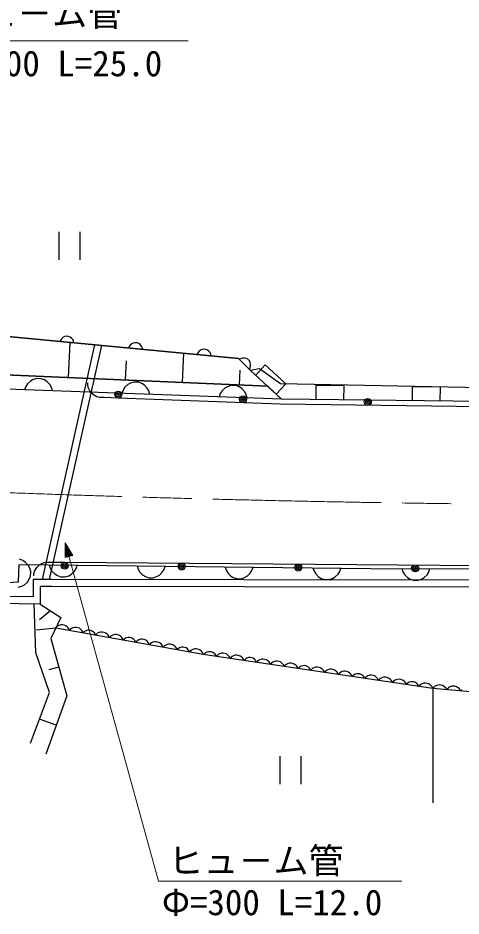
# Model space of a CAD drawing. Units: millimetres, scale not verified. Extents: x 40000 to 680000, y 20000 to 380000.
# Drawn here: x 392862 to 424459, y 255272 to 319286 of the extents above; entities that cross this region are included whole.
import ezdxf
from ezdxf.enums import TextEntityAlignment as Align

# ---------------------------------------------------------------- set-up
doc = ezdxf.new("R2010")
doc.units = ezdxf.units.MM
doc.header["$LTSCALE"] = 1000
doc.linetypes.add('CHAIN', pattern=[18.5, 12, -1.5, 3.5, -1.5])
for name, color, linetype, lineweight in [('S-BGD', 7, 'Continuous', 25), ('S-BMK', 2, 'CHAIN', 13), ('S-STR-HTXT', 7, 'Continuous', 13)]:
    doc.layers.add(name, color=color, linetype=linetype, lineweight=lineweight)
doc.styles.add('ＭＳ ゴシック', font='')
doc.styles.get('ＭＳ ゴシック').set_extended_font_data('MS Gothic')

msp = doc.modelspace()

# ---------------------------------------------------------------- linework, layer by layer
at = {"layer": 'S-BGD'}
for p, q in [((395774, 304036), (395774, 302047)), ((397295, 302047), (397295, 304036)), ((408590, 295021), (384126, 297342)), ((384126, 297342), (408590, 295021)), ((395981, 296437), (395912, 296344)), ((396090, 296527), (395981, 296437)), ((396195, 296577), (396090, 296527)), ((396318, 296605), (396195, 296577)), ((396478, 296590), (396318, 296605)), ((396593, 296539), (396478, 296590)), ((396687, 296470), (396593, 296539)), ((396777, 296362), (396687, 296470)), ((398329, 295995), (394580, 279252)), ((398830, 295947), (395094, 279262)), ((395912, 296344), (395860, 296229)), ((396473, 293659), (396584, 296160)), ((396827, 296257), (396777, 296362)), ((396856, 296134), (396827, 296257)), ((400804, 295880), (400753, 295765)), ((400874, 295973), (400804, 295880)), ((400983, 296063), (400874, 295973)), ((401088, 296113), (400983, 296063)), ((401211, 296141), (401088, 296113)), ((401370, 296126), (401211, 296141)), ((401486, 296075), (401370, 296126)), ((401580, 296006), (401486, 296075)), ((401670, 295898), (401580, 296006)), ((401720, 295793), (401670, 295898)), ((401749, 295670), (401720, 295793)), ((404592, 293303), (404684, 295392)), ((405697, 295416), (405646, 295301)), ((405766, 295509), (405697, 295416)), ((405875, 295599), (405766, 295509)), ((405981, 295649), (405875, 295599)), ((406104, 295677), (405981, 295649)), ((406263, 295662), (406104, 295677)), ((406379, 295611), (406263, 295662)), ((406473, 295542), (406379, 295611)), ((406563, 295434), (406473, 295542)), ((406613, 295329), (406563, 295434)), ((406641, 295206), (406613, 295329)), ((400533, 293481), (400594, 294858)), ((409430, 294191), (408590, 295021)), ((408768, 295013), (408655, 294957)), ((408881, 295042), (408768, 295013)), ((409023, 295042), (408881, 295042)), ((409136, 295015), (409023, 295042)), ((409249, 294959), (409136, 295015)), ((409363, 294846), (409249, 294959)), ((409420, 294734), (409363, 294846)), ((409448, 294622), (409420, 294734)), ((409421, 294368), (409449, 294481)), ((409449, 294481), (409448, 294622)), ((410496, 294564), (409815, 293835)), ((411961, 293210), (410496, 294564)), ((390385, 293926), (410681, 293036)), ((410681, 293036), (390385, 293926)), ((408651, 293125), (408698, 294183)), ((409365, 294256), (409421, 294368)), ((409430, 294191), (410086, 294297)), ((411666, 292125), (409430, 294191)), ((410086, 294297), (411577, 293238)), ((393547, 293209), (393420, 293015)), ((393754, 293401), (393547, 293209)), ((393958, 293513), (393754, 293401)), ((394201, 293584), (393958, 293513)), ((394521, 293573), (394201, 293584)), ((394758, 293485), (394521, 293573)), ((394953, 293358), (394758, 293485)), ((395146, 293152), (394953, 293358)), ((397841, 293148), (397846, 293267)), ((400893, 293266), (400688, 293154)), ((401135, 293337), (400893, 293266)), ((401455, 293325), (401135, 293337)), ((401692, 293237), (401455, 293325)), ((401888, 293111), (401692, 293237)), ((411281, 292481), (411961, 293210)), ((411577, 293238), (431702, 292814)), ((411666, 292125), (390864, 292867)), ((393420, 293015), (393331, 292779)), ((395259, 292949), (395146, 293152)), ((395330, 292708), (395259, 292949)), ((397873, 292948), (397841, 293148)), ((397984, 292705), (397873, 292948)), ((398098, 292541), (397984, 292705)), ((400354, 292767), (400266, 292532)), ((400481, 292962), (400354, 292767)), ((400688, 293154), (400481, 292962)), ((402080, 292905), (401888, 293111)), ((402193, 292702), (402080, 292905)), ((402264, 292460), (402193, 292702)), ((407415, 292715), (407288, 292520)), ((407623, 292906), (407415, 292715)), ((407827, 293019), (407623, 292906)), ((408069, 293090), (407827, 293019)), ((408389, 293078), (408069, 293090)), ((408626, 292990), (408389, 293078)), ((408822, 292864), (408626, 292990)), ((409014, 292658), (408822, 292864)), ((409127, 292455), (409014, 292658)), ((410681, 293036), (411666, 292125)), ((414114, 293089), (414101, 292094)), ((416114, 293063), (414114, 293089)), ((416101, 292068), (416114, 293063)), ((420982, 293000), (420970, 292006)), ((422982, 292975), (420982, 293000)), ((422969, 291980), (422982, 292975)), ((398253, 292416), (398098, 292541)), ((398489, 292287), (398253, 292416)), ((398687, 292240), (398489, 292287)), ((399007, 292228), (398687, 292240)), ((400006, 292190), (399007, 292228)), ((411571, 291752), (400006, 292190)), ((407288, 292520), (407200, 292284)), ((409199, 292213), (409127, 292455)), ((432273, 291860), (411666, 292125)), ((432057, 291478), (411571, 291752)), ((393208, 280609), (392972, 280699)), ((393403, 280481), (393208, 280609)), ((393594, 280273), (393403, 280481)), ((394401, 280305), (394602, 280423)), ((394602, 280423), (394882, 280501)), ((394882, 280501), (395202, 280498)), ((395202, 280498), (396202, 280490)), ((396202, 280490), (454514, 280039)), ((392901, 279085), (392956, 280324)), ((392956, 280324), (418032, 280055)), ((393705, 280069), (393594, 280273)), ((393775, 279827), (393705, 280069)), ((393761, 279509), (393775, 279827)), ((393996, 279672), (394077, 279910)), ((394077, 279910), (394199, 280108)), ((394199, 280108), (394401, 280305)), ((395090, 280301), (395168, 280062)), ((395168, 280062), (395286, 279861)), ((395286, 279861), (395483, 279660)), ((396683, 279647), (396885, 279844)), ((396885, 279844), (397008, 280042)), ((397008, 280042), (397090, 280280)), ((401359, 280234), (401437, 279994)), ((401437, 279994), (401555, 279794)), ((401555, 279794), (401753, 279593)), ((402953, 279580), (403155, 279777)), ((403155, 279777), (403277, 279975)), ((403277, 279975), (403359, 280212)), ((407629, 280167), (407706, 279927)), ((407706, 279927), (407824, 279727)), ((409424, 279710), (409546, 279907)), ((409546, 279907), (409629, 280145)), ((413898, 280099), (413975, 279860)), ((413975, 279860), (414093, 279659)), ((415693, 279642), (415815, 279840)), ((415815, 279840), (415898, 280078)), ((418032, 280055), (456470, 279893)), ((420236, 280046), (420315, 279807)), ((420315, 279807), (420434, 279607)), ((422034, 279600), (422155, 279799)), ((422155, 279799), (422236, 280037)), ((393542, 279081), (393670, 279274)), ((393670, 279274), (393761, 279509)), ((395255, 279262), (393949, 279251)), ((395255, 279262), (393949, 279251)), ((393949, 279251), (393949, 278014)), ((393949, 279251), (393949, 278014)), ((393994, 279513), (393996, 279672)), ((422713, 279206), (395255, 279262)), ((422713, 279206), (395255, 279262)), ((395483, 279660), (395682, 279539)), ((395682, 279539), (395921, 279457)), ((395921, 279457), (396241, 279453)), ((396241, 279453), (396482, 279530)), ((396482, 279530), (396683, 279647)), ((401753, 279593), (401951, 279472)), ((401951, 279472), (402190, 279389)), ((402190, 279389), (402510, 279386)), ((402510, 279386), (402751, 279463)), ((402751, 279463), (402953, 279580)), ((407824, 279727), (408022, 279526)), ((408022, 279526), (408220, 279404)), ((408220, 279404), (408460, 279322)), ((408460, 279322), (408780, 279319)), ((408780, 279319), (409020, 279396)), ((409020, 279396), (409222, 279513)), ((409222, 279513), (409424, 279710)), ((414093, 279659), (414291, 279458)), ((414291, 279458), (414490, 279337)), ((414490, 279337), (414729, 279255)), ((414729, 279255), (415049, 279251)), ((415049, 279251), (415290, 279328)), ((415290, 279328), (415491, 279445)), ((415491, 279445), (415693, 279642)), ((420434, 279607), (420633, 279407)), ((420633, 279407), (420832, 279287)), ((420832, 279287), (421072, 279206)), ((421072, 279206), (421392, 279205)), ((421392, 279205), (421632, 279284)), ((421632, 279284), (421833, 279402)), ((421833, 279402), (422034, 279600)), ((456228, 279544), (422713, 279206)), ((456228, 279544), (422713, 279206)), ((375876, 278232), (392901, 279085)), ((392885, 278711), (393128, 278780)), ((393128, 278780), (393333, 278891)), ((393333, 278891), (393542, 279081)), ((395260, 278765), (394449, 278758)), ((394449, 278758), (394449, 277510)), ((422715, 278708), (395254, 278765)), ((455957, 279044), (422715, 278708)), ((393949, 278014), (368980, 278316)), ((393949, 278014), (375876, 278232)), ((394449, 277510), (369464, 277812)), ((394128, 274028), (394028, 277516)), ((394449, 277510), (395910, 276556)), ((395180, 277033), (394392, 276392)), ((395910, 276556), (395217, 275046)), ((395692, 275940), (395623, 275892)), ((395782, 275984), (395692, 275940)), ((395910, 276022), (395782, 275984)), ((396032, 276020), (395910, 276022)), ((396150, 275999), (396032, 276020)), ((396265, 275958), (396150, 275999)), ((396372, 275878), (396265, 275958)), ((395564, 275801), (394194, 275637)), ((395623, 275892), (395546, 275804)), ((406076, 273914), (395564, 275801)), ((396440, 275805), (396372, 275878)), ((396489, 275736), (396440, 275805)), ((396530, 275628), (396489, 275736)), ((396607, 275715), (396530, 275628)), ((396676, 275763), (396607, 275715)), ((396766, 275808), (396676, 275763)), ((396895, 275845), (396766, 275808)), ((397016, 275844), (396895, 275845)), ((397134, 275822), (397016, 275844)), ((397249, 275782), (397134, 275822)), ((397356, 275702), (397249, 275782)), ((397424, 275629), (397356, 275702)), ((397473, 275559), (397424, 275629)), ((397514, 275451), (397473, 275559)), ((397583, 275529), (397514, 275451)), ((397646, 275573), (397583, 275529)), ((397726, 275613), (397646, 275573)), ((397842, 275647), (397726, 275613)), ((397952, 275645), (397842, 275647)), ((398058, 275626), (397952, 275645)), ((398161, 275589), (398058, 275626)), ((398258, 275518), (398161, 275589)), ((398319, 275452), (398258, 275518)), ((398363, 275390), (398319, 275452)), ((398400, 275292), (398363, 275390)), ((398477, 275379), (398400, 275292)), ((398546, 275427), (398477, 275379)), ((398636, 275472), (398546, 275427)), ((398764, 275509), (398636, 275472)), ((398886, 275508), (398764, 275509)), ((399004, 275487), (398886, 275508)), ((399119, 275446), (399004, 275487)), ((399226, 275366), (399119, 275446)), ((399294, 275293), (399226, 275366)), ((399343, 275224), (399294, 275293)), ((399620, 275295), (399530, 275251)), ((399749, 275333), (399620, 275295)), ((399870, 275331), (399749, 275333)), ((399988, 275310), (399870, 275331)), ((400103, 275269), (399988, 275310)), ((400210, 275189), (400103, 275269)), ((395217, 275046), (396339, 270974)), ((399384, 275115), (399343, 275224)), ((399461, 275203), (399384, 275115)), ((399530, 275251), (399461, 275203)), ((400278, 275116), (400210, 275189)), ((400327, 275047), (400278, 275116)), ((400368, 274939), (400327, 275047)), ((400437, 275017), (400368, 274939)), ((400500, 275060), (400437, 275017)), ((400580, 275101), (400500, 275060)), ((400696, 275134), (400580, 275101)), ((400806, 275133), (400696, 275134)), ((400912, 275114), (400806, 275133)), ((401015, 275077), (400912, 275114)), ((401112, 275005), (401015, 275077)), ((401173, 274940), (401112, 275005)), ((401217, 274877), (401173, 274940)), ((401254, 274780), (401217, 274877)), ((401331, 274867), (401254, 274780)), ((401400, 274915), (401331, 274867)), ((401490, 274960), (401400, 274915)), ((401618, 274997), (401490, 274960)), ((401740, 274996), (401618, 274997)), ((401858, 274974), (401740, 274996)), ((401973, 274934), (401858, 274974)), ((402080, 274854), (401973, 274934)), ((402148, 274781), (402080, 274854)), ((402197, 274711), (402148, 274781)), ((402238, 274603), (402197, 274711)), ((402315, 274690), (402238, 274603)), ((402384, 274738), (402315, 274690)), ((402474, 274783), (402384, 274738)), ((402602, 274821), (402474, 274783)), ((402724, 274819), (402602, 274821)), ((402842, 274798), (402724, 274819)), ((402957, 274757), (402842, 274798)), ((403064, 274677), (402957, 274757)), ((403132, 274604), (403064, 274677)), ((403587, 274644), (403458, 274606)), ((403708, 274642), (403587, 274644)), ((403826, 274621), (403708, 274642)), ((403941, 274580), (403826, 274621)), ((395118, 271204), (394128, 274028)), ((403181, 274535), (403132, 274604)), ((403222, 274426), (403181, 274535)), ((403299, 274514), (403222, 274426)), ((403368, 274562), (403299, 274514)), ((403458, 274606), (403368, 274562)), ((404048, 274500), (403941, 274580)), ((404116, 274427), (404048, 274500)), ((404165, 274358), (404116, 274427)), ((404206, 274250), (404165, 274358)), ((404275, 274328), (404206, 274250)), ((404338, 274372), (404275, 274328)), ((404418, 274412), (404338, 274372)), ((404534, 274445), (404418, 274412)), ((404644, 274444), (404534, 274445)), ((404750, 274425), (404644, 274444)), ((404853, 274388), (404750, 274425)), ((404950, 274316), (404853, 274388)), ((405011, 274251), (404950, 274316)), ((405055, 274188), (405011, 274251)), ((405092, 274091), (405055, 274188)), ((405169, 274178), (405092, 274091)), ((405238, 274226), (405169, 274178)), ((405328, 274271), (405238, 274226)), ((405456, 274308), (405328, 274271)), ((405578, 274307), (405456, 274308)), ((405696, 274285), (405578, 274307)), ((405811, 274245), (405696, 274285)), ((405918, 274165), (405811, 274245)), ((405986, 274092), (405918, 274165)), ((406035, 274022), (405986, 274092)), ((406076, 273914), (406035, 274022)), ((406185, 273988), (406118, 273908)), ((406246, 274034), (406185, 273988)), ((406326, 274076), (406246, 274034)), ((406440, 274113), (406326, 274076)), ((406550, 274115), (406440, 274113)), ((406657, 274099), (406550, 274115)), ((406761, 274066), (406657, 274099)), ((406860, 273997), (406761, 274066)), ((406923, 273933), (406860, 273997)), ((407366, 274004), (407239, 273963)), ((407488, 274007), (407366, 274004)), ((407607, 273989), (407488, 274007)), ((407722, 273952), (407607, 273989)), ((422439, 271491), (406076, 273914)), ((406968, 273872), (406923, 273933)), ((407009, 273776), (406968, 273872)), ((407083, 273865), (407009, 273776)), ((407151, 273916), (407083, 273865)), ((407239, 273963), (407151, 273916)), ((407832, 273875), (407722, 273952)), ((407903, 273804), (407832, 273875)), ((407953, 273737), (407903, 273804)), ((407998, 273629), (407953, 273737)), ((408072, 273719), (407998, 273629)), ((408140, 273769), (408072, 273719)), ((408228, 273816), (408140, 273769)), ((408355, 273858), (408228, 273816)), ((408477, 273860), (408355, 273858)), ((408596, 273842), (408477, 273860)), ((408712, 273805), (408596, 273842)), ((408821, 273729), (408712, 273805)), ((408892, 273658), (408821, 273729)), ((408942, 273590), (408892, 273658)), ((408987, 273483), (408942, 273590)), ((409054, 273563), (408987, 273483)), ((409115, 273609), (409054, 273563)), ((409194, 273651), (409115, 273609)), ((409309, 273689), (409194, 273651)), ((409418, 273690), (409309, 273689)), ((409525, 273675), (409418, 273690)), ((409629, 273641), (409525, 273675)), ((409728, 273572), (409629, 273641)), ((409791, 273508), (409728, 273572)), ((409837, 273447), (409791, 273508)), ((409877, 273351), (409837, 273447)), ((409951, 273441), (409877, 273351)), ((410019, 273491), (409951, 273441)), ((410107, 273538), (410019, 273491)), ((410235, 273580), (410107, 273538)), ((410356, 273582), (410235, 273580)), ((410475, 273564), (410356, 273582)), ((410591, 273527), (410475, 273564)), ((410701, 273450), (410591, 273527)), ((410771, 273380), (410701, 273450)), ((410822, 273312), (410771, 273380)), ((411008, 273344), (410940, 273294)), ((411096, 273392), (411008, 273344)), ((411224, 273433), (411096, 273392)), ((411346, 273435), (411224, 273433)), ((411464, 273418), (411346, 273435)), ((411580, 273380), (411464, 273418)), ((411690, 273304), (411580, 273380)), ((395778, 273010), (395070, 272817)), ((410866, 273204), (410822, 273312)), ((410940, 273294), (410866, 273204)), ((411760, 273233), (411690, 273304)), ((411811, 273165), (411760, 273233)), ((411855, 273058), (411811, 273165)), ((411929, 273148), (411855, 273058)), ((411998, 273198), (411929, 273148)), ((412086, 273245), (411998, 273198)), ((412213, 273287), (412086, 273245)), ((412335, 273289), (412213, 273287)), ((412453, 273271), (412335, 273289)), ((412569, 273234), (412453, 273271)), ((412679, 273157), (412569, 273234)), ((412749, 273087), (412679, 273157)), ((412800, 273019), (412749, 273087)), ((412844, 272912), (412800, 273019)), ((412911, 272992), (412844, 272912)), ((412972, 273037), (412911, 272992)), ((413052, 273080), (412972, 273037)), ((413166, 273117), (413052, 273080)), ((413276, 273119), (413166, 273117)), ((413383, 273103), (413276, 273119)), ((413487, 273070), (413383, 273103)), ((413586, 273001), (413487, 273070)), ((413649, 272937), (413586, 273001)), ((413694, 272876), (413649, 272937)), ((413735, 272780), (413694, 272876)), ((413809, 272869), (413735, 272780)), ((413877, 272920), (413809, 272869)), ((413965, 272967), (413877, 272920)), ((414092, 273008), (413965, 272967)), ((414214, 273010), (414092, 273008)), ((414333, 272993), (414214, 273010)), ((414448, 272956), (414333, 272993)), ((414558, 272879), (414448, 272956)), ((414629, 272808), (414558, 272879)), ((414679, 272740), (414629, 272808)), ((414724, 272633), (414679, 272740)), ((414798, 272723), (414724, 272633)), ((414866, 272773), (414798, 272723)), ((414954, 272820), (414866, 272773)), ((415081, 272862), (414954, 272820)), ((415203, 272864), (415081, 272862)), ((415322, 272846), (415203, 272864)), ((415438, 272809), (415322, 272846)), ((415547, 272732), (415438, 272809)), ((415618, 272662), (415547, 272732)), ((416071, 272715), (415943, 272674)), ((416192, 272717), (416071, 272715)), ((416311, 272700), (416192, 272717)), ((416427, 272663), (416311, 272700)), ((415668, 272594), (415618, 272662)), ((415713, 272487), (415668, 272594)), ((415787, 272576), (415713, 272487)), ((415855, 272627), (415787, 272576)), ((415943, 272674), (415855, 272627)), ((416537, 272586), (416427, 272663)), ((416607, 272515), (416537, 272586)), ((416657, 272447), (416607, 272515)), ((416702, 272340), (416657, 272447)), ((416769, 272421), (416702, 272340)), ((416830, 272466), (416769, 272421)), ((416909, 272509), (416830, 272466)), ((417024, 272546), (416909, 272509)), ((417133, 272548), (417024, 272546)), ((417240, 272532), (417133, 272548)), ((417344, 272498), (417240, 272532)), ((417443, 272430), (417344, 272498)), ((417507, 272366), (417443, 272430)), ((417552, 272305), (417507, 272366)), ((417592, 272208), (417552, 272305)), ((417666, 272298), (417592, 272208)), ((417734, 272348), (417666, 272298)), ((417822, 272396), (417734, 272348)), ((417950, 272437), (417822, 272396)), ((418072, 272439), (417950, 272437)), ((418190, 272421), (418072, 272439)), ((418306, 272384), (418190, 272421)), ((418416, 272308), (418306, 272384)), ((418486, 272237), (418416, 272308)), ((418537, 272169), (418486, 272237)), ((418581, 272062), (418537, 272169)), ((418655, 272151), (418581, 272062)), ((418724, 272202), (418655, 272151)), ((418811, 272249), (418724, 272202)), ((418939, 272290), (418811, 272249)), ((419061, 272293), (418939, 272290)), ((419179, 272275), (419061, 272293)), ((419295, 272238), (419179, 272275)), ((419405, 272161), (419295, 272238)), ((419475, 272090), (419405, 272161)), ((419526, 272023), (419475, 272090)), ((419801, 272103), (419713, 272055)), ((419928, 272144), (419801, 272103)), ((420050, 272146), (419928, 272144)), ((420168, 272129), (420050, 272146)), ((420284, 272091), (420168, 272129)), ((420394, 272015), (420284, 272091)), ((419570, 271915), (419526, 272023)), ((419644, 272005), (419570, 271915)), ((419713, 272055), (419644, 272005)), ((420464, 271944), (420394, 272015)), ((420515, 271876), (420464, 271944)), ((420560, 271769), (420515, 271876)), ((420626, 271850), (420560, 271769)), ((420688, 271895), (420626, 271850)), ((420767, 271937), (420688, 271895)), ((420881, 271975), (420767, 271937)), ((420991, 271977), (420881, 271975)), ((421098, 271961), (420991, 271977)), ((421202, 271927), (421098, 271961)), ((421301, 271858), (421202, 271927)), ((421364, 271795), (421301, 271858)), ((421410, 271733), (421364, 271795)), ((421450, 271637), (421410, 271733)), ((421524, 271727), (421450, 271637)), ((421592, 271777), (421524, 271727)), ((421680, 271824), (421592, 271777)), ((421807, 271866), (421680, 271824)), ((421929, 271868), (421807, 271866)), ((422048, 271850), (421929, 271868)), ((422164, 271813), (422048, 271850)), ((422273, 271736), (422164, 271813)), ((422344, 271666), (422273, 271736)), ((422394, 271598), (422344, 271666)), ((422439, 271491), (422394, 271598)), ((440171, 269901), (422439, 271491)), ((422439, 271491), (422450, 263346)), ((422511, 271584), (422442, 271490)), ((422576, 271638), (422511, 271584)), ((422661, 271690), (422576, 271638)), ((422786, 271739), (422661, 271690)), ((422907, 271748), (422786, 271739)), ((423027, 271737), (422907, 271748)), ((423145, 271707), (423027, 271737)), ((423259, 271637), (423145, 271707)), ((423333, 271570), (423259, 271637)), ((423387, 271505), (423333, 271570)), ((423438, 271401), (423387, 271505)), ((423507, 271495), (423438, 271401)), ((423572, 271549), (423507, 271495)), ((423657, 271601), (423572, 271549)), ((423782, 271650), (423657, 271601)), ((423903, 271659), (423782, 271650)), ((424023, 271648), (423903, 271659)), ((424141, 271618), (424023, 271648)), ((424255, 271548), (424141, 271618)), ((424329, 271481), (424255, 271548)), ((424383, 271416), (424329, 271481)), ((393765, 267592), (395118, 271204)), ((396339, 270974), (394854, 266804)), ((424434, 271312), (424383, 271416)), ((424503, 271405), (424434, 271312)), ((395597, 268889), (394408, 269308)), ((411532, 266660), (411532, 264670)), ((413052, 264670), (413052, 266660))]:
    msp.add_line(p, q, dxfattribs=at)
for centre, major_axis in [((400015, 292438), (250, 0)), ((400015, 292438), (150, 0)), ((400015, 292438), (50, 0)), ((408914, 292101), (250, 0)), ((408914, 292101), (150, 0)), ((408914, 292101), (50, 0)), ((417810, 291917), (250, 0)), ((417810, 291917), (150, 0)), ((417810, 291917), (50, 0)), ((396200, 280242), (250, 0)), ((396200, 280242), (150, 0)), ((404530, 280177), (250, 0)), ((396200, 280242), (50, 0)), ((404530, 280177), (150, 0)), ((404530, 280177), (50, 0)), ((412861, 280113), (250, 0)), ((412861, 280113), (150, 0)), ((412861, 280113), (50, 0)), ((421191, 280048), (250, 0)), ((421191, 280048), (150, 0)), ((421191, 280048), (50, 0))]:
    msp.add_ellipse(centre, major_axis=major_axis, ratio=0.994777, dxfattribs=at)
at = {"layer": 'S-BMK'}
msp.add_ellipse((440344, 1577793), major_axis=(1300024, 0), ratio=0.994777, start_param=4.658098, end_param=4.733741, dxfattribs=at)
at = {"layer": 'S-STR-HTXT'}
for p, q in [((387132, 317654), (404995, 317654)), ((396226, 280833), (396231, 281866)), ((396231, 281866), (402894, 257754)), ((396231, 281866), (396766, 280981)), ((396292, 280893), (396305, 281598)), ((396305, 281598), (396678, 280998)), ((396347, 281444), (396590, 281016)), ((396359, 280952), (396347, 281444)), ((396411, 281214), (396503, 281033)), ((396425, 281012), (396411, 281214)), ((396503, 281033), (396425, 281012)), ((396766, 280981), (396226, 280833)), ((396678, 280998), (396292, 280893)), ((396590, 281016), (396359, 280952)), ((402894, 257754), (420244, 257754))]:
    msp.add_line(p, q, dxfattribs=at)

# ---------------------------------------------------------------- texts
at = {"layer": 'S-STR-HTXT', "style": 'ＭＳ ゴシック'}
for s, p in [('ヒュ－ム管', (387799, 318152)), ('Φ=500 L=25.0', (387433, 314580)), ('ヒュ－ム管', (403583, 257754)), ('Φ=300 L=12.0', (403123, 254782))]:
    msp.add_text(s, height=1833, dxfattribs=at).set_placement(p, align=Align.BOTTOM_LEFT)

doc.saveas('drawing.dxf')
